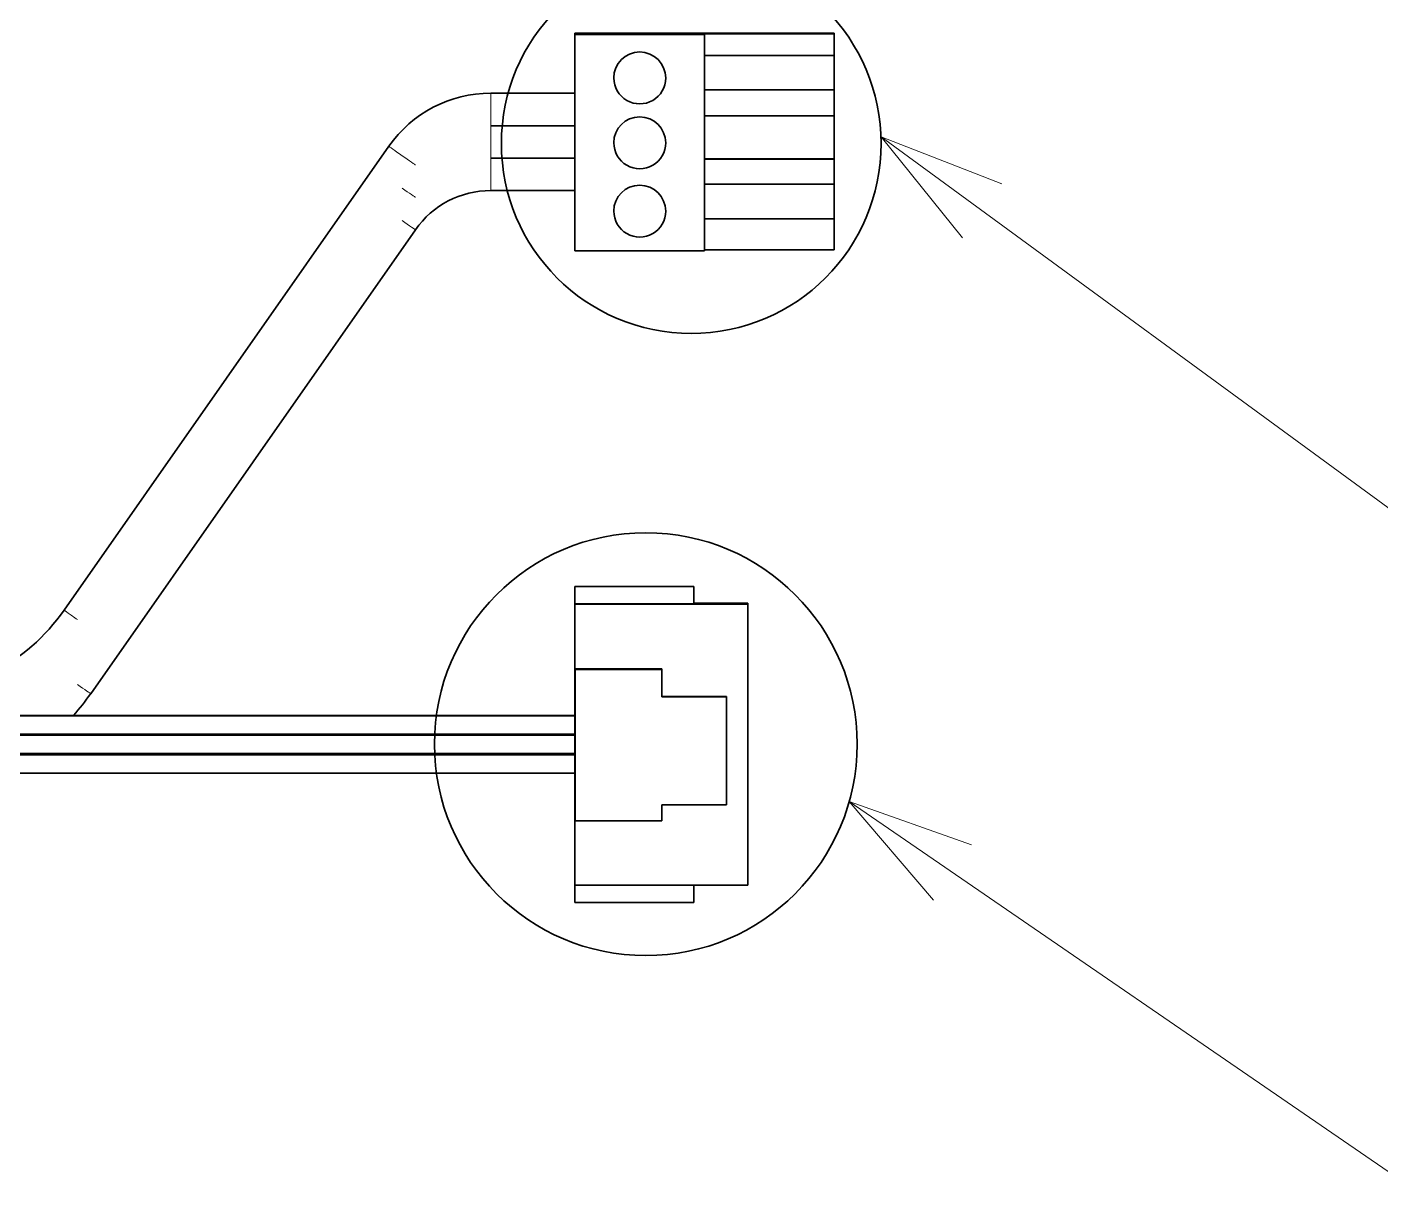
# Model space of a CAD drawing. Extents: x 1 to 297, y 1 to 210.
# Drawn here: x 191.9 to 212.78, y 102.29 to 120.3 of the extents above; entities that cross this region are included whole.
import ezdxf

# ---------------------------------------------------------------- set-up
doc = ezdxf.new("R2010")
doc.units = 0

msp = doc.modelspace()

# ---------------------------------------------------------------- linework, layer by layer
at = {"color": 7, "lineweight": 35, "ltscale": 0.000637054}
msp.add_line((200.346, 120.205), (200.346, 120.18), dxfattribs=at)
msp.add_line((200.346, 120.205), (200.346, 120.18), dxfattribs=at)
at = {"color": 7, "lineweight": 35, "ltscale": 0.05}
for p, q in [((202.346, 120.205), (200.346, 120.205)), ((202.346, 120.205), (200.346, 120.205)), ((202.346, 120.18), (200.346, 120.18)), ((202.346, 120.18), (200.346, 120.18)), ((204.346, 120.202), (202.346, 120.202)), ((204.346, 120.202), (202.346, 120.202)), ((204.346, 120.194), (202.346, 120.194)), ((204.346, 120.194), (202.346, 120.194)), ((204.346, 119.861), (202.346, 119.861)), ((204.346, 119.861), (202.346, 119.861)), ((204.346, 119.33), (202.346, 119.33)), ((204.346, 119.33), (202.346, 119.33)), ((202.346, 119.328), (204.346, 119.328)), ((202.346, 119.328), (204.346, 119.328)), ((204.346, 118.928), (202.346, 118.928)), ((204.346, 118.928), (202.346, 118.928)), ((204.346, 118.264), (202.346, 118.264)), ((204.346, 118.264), (202.346, 118.264)), ((202.346, 118.261), (204.346, 118.261)), ((202.346, 118.261), (204.346, 118.261)), ((204.346, 117.873), (202.346, 117.873)), ((204.346, 117.873), (202.346, 117.873)), ((204.346, 117.342), (202.346, 117.342)), ((204.346, 117.342), (202.346, 117.342)), ((202.346, 117.339), (204.346, 117.339)), ((202.346, 117.339), (204.346, 117.339)), ((202.346, 116.846), (200.346, 116.846)), ((202.346, 116.846), (200.346, 116.846)), ((204.346, 116.861), (202.346, 116.861)), ((204.346, 116.861), (202.346, 116.861))]:
    msp.add_line(p, q, dxfattribs=at)
at = {"color": 7, "lineweight": 35, "ltscale": 0.083331}
for p, q in [((200.346, 120.18), (200.346, 116.846)), ((200.346, 120.18), (200.346, 116.846)), ((202.346, 120.18), (202.346, 116.846)), ((202.346, 120.18), (202.346, 116.846))]:
    msp.add_line(p, q, dxfattribs=at)
at = {"color": 7, "lineweight": 35, "ltscale": 0.000369072}
msp.add_line((202.346, 120.194), (202.346, 120.18), dxfattribs=at)
msp.add_line((202.346, 120.194), (202.346, 120.18), dxfattribs=at)
at = {"color": 7, "lineweight": 35, "ltscale": 0.000197029}
msp.add_line((204.346, 120.202), (204.346, 120.194), dxfattribs=at)
msp.add_line((204.346, 120.202), (204.346, 120.194), dxfattribs=at)
at = {"color": 7, "lineweight": 35, "ltscale": 0.008333}
msp.add_line((204.346, 120.194), (204.346, 119.861), dxfattribs=at)
msp.add_line((204.346, 120.194), (204.346, 119.861), dxfattribs=at)
at = {"color": 7, "lineweight": 35, "ltscale": 0.013333}
for p, q in [((204.346, 119.33), (204.346, 119.864)), ((204.346, 119.33), (204.346, 119.864)), ((204.346, 117.342), (204.346, 117.875)), ((204.346, 117.342), (204.346, 117.875))]:
    msp.add_line(p, q, dxfattribs=at)
at = {"color": 7, "lineweight": 13, "ltscale": 0.006298}
for p, q in [((199.048, 119.025), (199.048, 119.277)), ((199.048, 118.525), (199.048, 118.777)), ((199.048, 118.025), (199.048, 118.277))]:
    msp.add_line(p, q, dxfattribs=at)
at = {"color": 7, "lineweight": 35, "ltscale": 0.032463}
for p, q in [((199.048, 119.277), (200.346, 119.277)), ((199.048, 118.777), (200.346, 118.777)), ((199.048, 118.277), (200.346, 118.277)), ((199.048, 117.777), (200.346, 117.777))]:
    msp.add_line(p, q, dxfattribs=at)
at = {"color": 7, "lineweight": 35, "ltscale": 0.01}
msp.add_line((204.346, 119.328), (204.346, 118.928), dxfattribs=at)
msp.add_line((204.346, 119.328), (204.346, 118.928), dxfattribs=at)
at = {"color": 7, "lineweight": 13, "ltscale": 0.006202}
for p, q in [((199.048, 118.777), (199.048, 119.025)), ((199.048, 118.277), (199.048, 118.525)), ((199.048, 117.777), (199.048, 118.025))]:
    msp.add_line(p, q, dxfattribs=at)
at = {"color": 7, "lineweight": 35, "ltscale": 0.016666}
msp.add_line((204.346, 118.264), (204.346, 118.93), dxfattribs=at)
msp.add_line((204.346, 118.264), (204.346, 118.93), dxfattribs=at)
at = {"color": 7, "lineweight": 35, "ltscale": 0.218258}
for p, q in [((197.478, 118.46), (192.47, 111.308)), ((197.887, 117.173), (192.88, 110.021))]:
    msp.add_line(p, q, dxfattribs=at)
at = {"color": 7, "lineweight": 35, "ltscale": 0.009712}
msp.add_line((204.346, 118.261), (204.346, 117.873), dxfattribs=at)
msp.add_line((204.346, 118.261), (204.346, 117.873), dxfattribs=at)
at = {"color": 7, "lineweight": 35, "ltscale": 0.011955}
msp.add_line((204.346, 117.339), (204.346, 116.861), dxfattribs=at)
msp.add_line((204.346, 117.339), (204.346, 116.861), dxfattribs=at)
at = {"color": 7, "lineweight": 35, "ltscale": 0.045834}
for p, q in [((202.179, 111.673), (200.346, 111.673)), ((200.346, 111.671), (202.179, 111.671)), ((200.346, 111.404), (202.179, 111.404)), ((202.179, 106.804), (200.346, 106.804))]:
    msp.add_line(p, q, dxfattribs=at)
at = {"color": 7, "lineweight": 35, "ltscale": 0.006666}
for p, q in [((200.346, 111.404), (200.346, 111.671)), ((202.179, 111.404), (202.179, 111.671))]:
    msp.add_line(p, q, dxfattribs=at)
at = {"color": 7, "lineweight": 35, "ltscale": 0.066667}
for p, q in [((200.346, 111.403), (203.013, 111.403)), ((200.346, 107.069), (203.013, 107.069))]:
    msp.add_line(p, q, dxfattribs=at)
at = {"color": 7, "lineweight": 35, "ltscale": 0.10833}
for p, q in [((200.346, 111.403), (200.346, 107.069)), ((203.013, 111.403), (203.013, 107.069))]:
    msp.add_line(p, q, dxfattribs=at)
at = {"color": 7, "lineweight": 35, "ltscale": 0.020834}
msp.add_line((202.179, 111.418), (203.013, 111.418), dxfattribs=at)
at = {"color": 7, "lineweight": 35, "ltscale": 0.000382042}
msp.add_line((203.013, 111.418), (203.013, 111.403), dxfattribs=at)
at = {"color": 7, "lineweight": 35, "ltscale": 0.033333}
for p, q in [((201.685, 110.403), (200.352, 110.403)), ((201.685, 110.396), (200.352, 110.396)), ((200.352, 108.063), (201.685, 108.063))]:
    msp.add_line(p, q, dxfattribs=at)
at = {"color": 7, "lineweight": 35, "ltscale": 0.000159264}
for p, q in [((200.352, 110.403), (200.352, 110.396)), ((201.685, 110.403), (201.685, 110.396)), ((202.685, 109.979), (202.685, 109.973))]:
    msp.add_line(p, q, dxfattribs=at)
at = {"color": 7, "lineweight": 35, "ltscale": 0.058332}
msp.add_line((200.352, 110.396), (200.352, 108.063), dxfattribs=at)
at = {"color": 7, "lineweight": 35, "ltscale": 0.010591}
msp.add_line((201.685, 109.973), (201.685, 110.396), dxfattribs=at)
at = {"color": 7, "lineweight": 35, "ltscale": 0.025}
for p, q in [((202.685, 109.979), (201.685, 109.979)), ((202.685, 109.973), (201.685, 109.973)), ((201.685, 108.306), (202.685, 108.306))]:
    msp.add_line(p, q, dxfattribs=at)
at = {"color": 7, "lineweight": 35, "ltscale": 0.041665}
msp.add_line((202.685, 108.306), (202.685, 109.973), dxfattribs=at)
at = {"color": 7, "lineweight": 35, "ltscale": 0.416667}
for p, q in [((183.679, 109.683), (200.346, 109.683)), ((183.679, 109.681), (200.346, 109.681)), ((183.679, 109.397), (200.346, 109.397)), ((183.679, 109.383), (200.346, 109.383)), ((183.679, 109.381), (200.346, 109.381)), ((183.679, 109.097), (200.346, 109.097)), ((183.679, 109.083), (200.346, 109.083)), ((183.679, 109.081), (200.346, 109.081)), ((183.679, 108.797), (200.346, 108.797))]:
    msp.add_line(p, q, dxfattribs=at)
at = {"color": 7, "lineweight": 35, "ltscale": 0.193337}
msp.add_line((192.613, 109.685), (200.346, 109.685), dxfattribs=at)
at = {"color": 7, "lineweight": 35, "ltscale": 0.000456058}
msp.add_line((192.31, 109.385), (192.323, 109.397), dxfattribs=at)
at = {"color": 7, "lineweight": 35, "ltscale": 0.200912}
msp.add_line((192.31, 109.385), (200.346, 109.385), dxfattribs=at)
at = {"color": 7, "lineweight": 35, "ltscale": 0.000546039}
msp.add_line((191.917, 109.085), (191.935, 109.097), dxfattribs=at)
at = {"color": 7, "lineweight": 35, "ltscale": 0.210738}
msp.add_line((191.917, 109.085), (200.346, 109.085), dxfattribs=at)
at = {"color": 7, "lineweight": 35, "ltscale": 0.006076}
msp.add_line((201.685, 108.063), (201.685, 108.306), dxfattribs=at)
at = {"color": 7, "lineweight": 35, "ltscale": 0.006667}
for p, q in [((200.346, 107.071), (200.346, 106.804)), ((202.179, 107.071), (202.179, 106.804))]:
    msp.add_line(p, q, dxfattribs=at)
at = {"color": 7, "lineweight": 13}
for points in [[(205.067, 118.603), (213.361, 112.54), (245.081, 112.54)], [(206.932, 117.881), (205.067, 118.603), (206.321, 117.046)], [(204.577, 108.359), (213.411, 102.295), (246.594, 102.295)], [(206.463, 107.693), (204.577, 108.359), (205.877, 106.839)]]:
    msp.add_lwpolyline(points, dxfattribs=at)
at = {"color": 7, "lineweight": 35}
for centre, radius in [((202.14, 118.502), 2.928), ((201.44, 109.243), 3.259)]:
    msp.add_circle(centre, radius, dxfattribs=at)
for centre, radius, start, end in [((199.048, 117.36), 1.917, 89.9997, 144.9989), ((199.048, 116.36), 1.417, 89.9997, 144.9988), ((189.944, 113.077), 3.083, 269.9997, 324.9988), ((189.944, 112.077), 3.583, 318.1294, 324.9992)]:
    msp.add_arc(centre, radius, start, end, dxfattribs=at)
for centre, start_param, end_param in [((201.346, 119.513), 3.141593, 6.283185), ((201.346, 119.513), 3.141593, 6.283185), ((201.346, 119.513), 6.283185, 9.424778), ((201.346, 119.513), 6.283185, 9.424778), ((201.346, 118.513), 3.141593, 6.283185), ((201.346, 118.513), 3.141593, 6.283185), ((201.346, 118.513), 6.283185, 9.424778), ((201.346, 118.513), 6.283185, 9.424778), ((201.346, 117.459), 3.141593, 6.283185), ((201.346, 117.459), 3.141593, 6.283185), ((201.346, 117.459), 0, 3.141593), ((201.346, 117.459), 0, 3.141593)]:
    msp.add_ellipse(centre, major_axis=(-0.4, 0), ratio=0.999971, start_param=start_param, end_param=end_param, dxfattribs=at)
at = {"color": 7, "lineweight": 13}
for centre, major_axis, start_param, end_param in [((197.682, 118.316), (-0.205, 0.143), 0.004384, 3.145976), ((197.682, 117.816), (-0.205, 0.143), 1.57518, 3.145976), ((197.682, 117.316), (-0.205, 0.143), 1.57518, 3.145976), ((192.675, 111.165), (0.205, -0.143), 3.145976, 4.716773), ((192.675, 110.165), (0.205, -0.143), 4.716773, 6.287569)]:
    msp.add_ellipse(centre, major_axis=major_axis, ratio=0.00626, start_param=start_param, end_param=end_param, dxfattribs=at)

doc.saveas('drawing.dxf')
